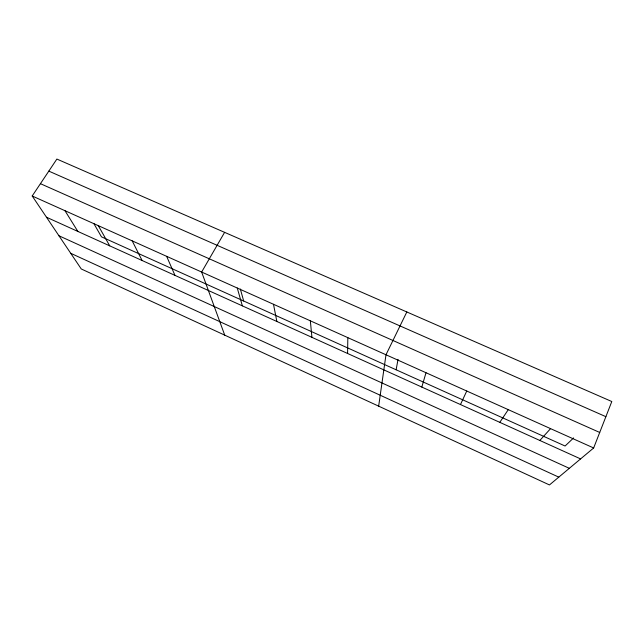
<?xml version="1.0" encoding="UTF-8"?>
<svg xmlns="http://www.w3.org/2000/svg" width="644" height="644" viewBox="0 0 644 644"><rect width="100%" height="100%" fill="white"/><g stroke="black" fill="none" stroke-linecap="round" stroke-linejoin="round"><path stroke-width="0.97" d="M347.583 353.476L347.832 337.649M378.656 406.155L385.989 354.772L406.831 311.962M396.116 369.777L398.048 359.36M421.82 387.068L426.006 372.731M593.655 447.974L611.8 401.526L56.881 159.06L32.2 195.993L81.265 268.967L549.461 484.94L593.655 447.974L32.2 195.993M460.468 404.553L466.755 391.021M224.611 232.347L201.644 272.042L224.724 335.146M499.8 422.351L508.269 409.656M539.833 440.464L550.564 428.638M573.571 437.944L565.094 446.018L101.454 236.831L93.782 223.444M48.823 171.119L605.883 416.676M40.427 183.677L599.717 432.462M46.489 217.237L580.59 458.906M58.942 235.768L569.328 468.325M70.727 253.293L558.791 477.14M64.988 210.709L77.86 231.438M98.307 225.666L109.73 245.855M132.189 240.864L142.099 260.498M166.627 256.328L174.983 275.382M237.266 288.029L242.353 305.86M240.357 289.051L243.674 300.998M273.491 304.282L276.856 321.477M310.344 320.825L311.929 337.343"/></g></svg>
